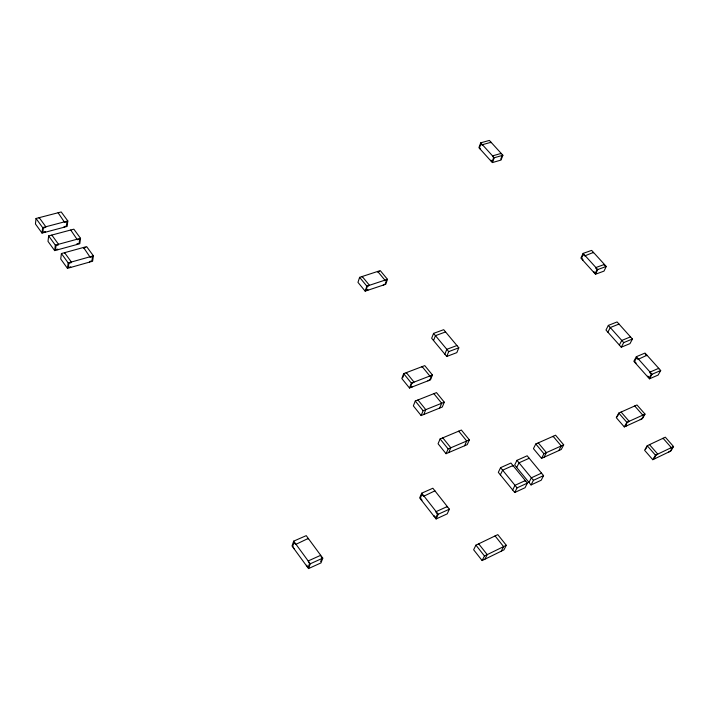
<?xml version="1.0" encoding="UTF-8"?>
<svg xmlns="http://www.w3.org/2000/svg" width="709" height="709" viewBox="0 0 709 709"><rect width="100%" height="100%" fill="white"/><g stroke="black" fill="none" stroke-linecap="round" stroke-linejoin="round"><path stroke-width="1.06" d="M36.035 218.469L35.45 223.982L42.026 233.093L67.133 226.428L67.825 220.969L61.213 211.956L36.035 218.469L42.637 227.598L42.026 233.093M39.146 218.266L39.217 217.654L45.81 226.765L45.739 227.376L43.364 227.997L42.886 232.277L45.261 231.639L45.19 232.251M48.646 235.911L48.008 241.388L54.664 250.614L79.789 243.728L80.534 238.295L73.842 229.175L48.646 235.911L55.329 245.146L54.664 250.614M51.748 235.672L51.819 235.06L58.51 244.277L58.43 244.889L56.046 245.536L55.532 249.79L57.908 249.134L57.837 249.745M64.023 227.252L64.094 226.65L66.433 226.029L66.965 221.784L64.625 222.396L58.094 212.762M61.408 253.556L60.726 259.015L67.461 268.348L92.613 261.231L93.411 255.834L86.631 246.599L61.408 253.556L68.179 262.915L67.461 268.348M64.51 253.29L64.59 252.679L71.361 262.02L71.281 262.631L68.888 263.296L68.339 267.523L70.714 266.85L70.634 267.453M76.678 244.578L76.758 243.976L79.098 243.338L79.674 239.11L77.334 239.748L70.723 230.008M83.423 248.061L83.511 247.459L90.194 257.314L92.542 256.649L91.922 260.859L89.582 261.515L89.502 262.117M359.614 277.343L357.965 282.359L365.17 291.151L385.749 284.274L387.469 279.302L380.246 270.608L359.614 277.343L366.845 286.152L365.17 291.151M362.024 277.051L362.21 276.492L369.442 285.284L367.306 286.489L366.004 290.38L367.953 289.724L367.767 290.282M293.686 541.135L292.019 545.974L308.512 568.574L321 562.902L322.781 558.134L306.226 535.641L293.686 541.135L310.25 563.797L308.512 568.574M383.197 285.124L385.297 283.937L386.644 280.073L384.721 280.711L384.916 280.152L377.684 271.441L377.498 271.999L379.421 271.37M294.067 548.775L292.72 546.134L294.013 542.376L295.564 544.494L308.282 538.432L308.087 538.973M306.439 565.729L306.625 565.206L308.185 567.333L309.541 563.62L308.167 560.952L320.698 555.307M320.672 561.67L321.718 558.887M480.711 142.837L478.894 147.685L492.365 162.583L501.006 160.074L502.894 155.262L489.378 140.426L480.711 142.837L494.235 157.761L492.365 162.583M480.569 149.537L479.514 147.614L480.932 143.838L482.191 145.239L482.395 144.698L491.062 142.27L490.858 142.81M403.687 373.643L401.817 378.535L409.474 388.018L430.487 379.856L432.446 374.999L424.762 365.622L403.687 373.643L411.38 383.144L409.474 388.018M402.685 377.737L403.776 374.884M406.133 373.173L406.346 372.633L414.038 382.116L411.832 383.427L410.351 387.22L412.337 386.449L412.124 386.99M490.672 160.713L490.885 160.181L492.152 161.581L493.606 157.823L492.542 155.883L501.201 153.401L500.988 153.933M500.793 159.082L501.892 156.272M433.571 333.39L431.657 338.273L446.741 356.467L456.818 352.63L458.82 347.8L443.692 329.685L433.571 333.39L448.717 351.62L446.741 356.467M421.935 367.156L422.156 366.615L429.84 376.009L429.619 376.55L431.577 375.797L430.053 379.572L427.89 380.866M433.527 340.533L435.45 335.658L445.571 331.936M415.279 401.019L413.347 405.867L421.137 415.563L442.283 407.01L444.304 402.198L436.496 392.618L415.279 401.019L423.105 410.724L421.137 415.563M417.743 400.496L417.956 399.956L425.781 409.651L423.805 414.481M444.844 354.181L446.812 349.324L456.924 345.522M439.66 408.074L441.68 403.253L433.864 393.663M440.112 438.96L438.065 443.745L446.05 453.698L467.231 444.632L469.367 439.881L461.364 430.044L440.112 438.96L448.132 448.93L446.05 453.698M442.567 438.366L442.797 437.834L450.809 447.787L448.717 452.555M421.713 493.172L419.657 497.922L436.106 518.953L447.211 513.865L449.373 509.168L432.862 488.244L421.713 493.172L438.233 514.255L436.106 518.953M421.704 500.536L421.935 500.013L420.402 498.046L421.997 494.359L423.539 496.327L434.909 490.841M458.501 431.684L458.732 431.152L466.735 440.998L464.608 445.748M434.041 516.312L434.271 515.789L435.822 517.774L437.48 514.114L435.92 512.128L436.159 511.606L447.29 506.536L447.051 507.068M583.09 253.405L580.884 258.103L595.48 274.232L603.997 271.113L606.275 266.451L591.643 250.392L583.09 253.405L597.749 269.562L606.275 266.451M582.701 260.114L582.949 259.591L581.584 258.085L583.303 254.434L584.668 255.94L593.46 252.395L593.211 252.909M593.646 272.203L593.894 271.689L595.276 273.204L597.031 269.571L595.657 268.055L595.906 267.532L604.44 264.439L604.183 264.953L605.566 266.469M500.581 467.665L498.312 472.345L514.725 492.498L525.041 487.721L527.407 483.095L510.932 463.039L500.581 467.665L517.065 487.863L514.725 492.498M595.48 274.232L597.749 269.562M500.35 474.853L502.628 470.182L512.979 465.529L512.722 466.052M516.967 460.336L514.663 465.007L531.041 484.938L541.189 480.241L543.59 475.624L527.159 455.79L516.967 460.336L533.425 480.312L531.041 484.938M475.925 545.141L473.639 549.759L482.129 560.562L503.931 549.883L506.306 545.301L497.798 534.63L475.925 545.141L484.451 555.971L482.129 560.562M478.424 544.335L478.681 543.821L487.216 554.624L484.885 559.215M516.701 467.488L519.015 462.826L529.198 458.253M512.66 489.963L514.991 485.319L525.334 480.569L525.068 481.083M535.782 443.976L533.443 448.637L541.552 458.377L561.271 449.471L563.699 444.844L555.572 435.211L535.782 443.976L543.927 453.742L541.552 458.377M538.016 443.391L538.282 442.877L546.417 452.617L544.042 457.261M494.829 536.447L495.086 535.933L503.603 546.621L501.228 551.203M608.349 325.404L605.973 330.048L621.27 347.206L629.982 343.626L632.437 339.026L617.096 321.939L608.349 325.404L623.707 342.598L621.27 347.206M528.985 482.43L531.36 477.804L541.525 473.133L541.259 473.647M552.852 436.815L553.117 436.301L561.244 445.943L558.834 450.569M607.87 332.184L610.254 327.54L619.001 324.057L618.735 324.571M619.347 345.053L621.775 340.435L630.514 336.872M636.327 356.716L633.837 361.298L649.462 378.836L658.138 375.061L660.708 370.515L645.039 353.055L636.327 356.716L652.023 374.272L649.462 378.836M635.778 363.478L636.053 362.973L634.59 361.342L636.531 357.77L637.994 359.41L646.989 355.227L646.705 355.741L645.243 354.11M618.789 413.081L616.263 417.654L624.301 426.915L642.434 418.664L645.03 414.118L636.974 404.963L618.789 413.081L626.862 422.351L624.301 426.915M617.114 416.892L618.585 414.224M647.503 376.63L647.778 376.124L649.258 377.782L651.243 374.228L649.763 372.579L650.047 372.065L658.741 368.317L658.457 368.831M634.44 406.479L634.723 405.965L642.779 415.137L642.487 415.642L644.18 414.88L642.159 418.416L640.183 419.684M626.588 425.87L626.871 425.365L625.161 426.144L627.155 422.599L629.158 421.314L621.084 412.053M647.22 445.722L644.57 450.242L652.785 459.698L670.829 451.03L673.55 446.555L665.317 437.196L647.22 445.722L655.479 455.205L652.785 459.698M645.429 449.471L646.98 446.838M662.782 438.756L663.075 438.251L671.308 447.618L671.006 448.123L672.69 447.317L670.572 450.809L668.587 452.112M655.063 458.608L655.355 458.111L653.654 458.927L655.745 455.426L657.757 454.114L649.506 444.649M484.451 555.971L506.306 545.301M655.479 455.205L673.55 446.555M517.065 487.863L527.407 483.095M533.425 480.312L543.59 475.624M438.233 514.255L449.373 509.168M310.25 563.797L322.781 558.134M626.862 422.351L645.03 414.118M543.927 453.742L563.699 444.844M652.023 374.272L660.708 370.515M448.132 448.93L469.367 439.881M623.707 342.598L632.437 339.026M423.105 410.724L444.304 402.198M411.38 383.144L432.446 374.999M448.717 351.62L458.82 347.8M366.845 286.152L387.469 279.302M494.235 157.761L502.894 155.262M68.179 262.915L93.411 255.834M84.203 247.849L85.771 247.414M55.329 245.146L80.534 238.295M42.637 227.598L67.825 220.969M321.017 556.547L322.063 557.956"/></g></svg>
